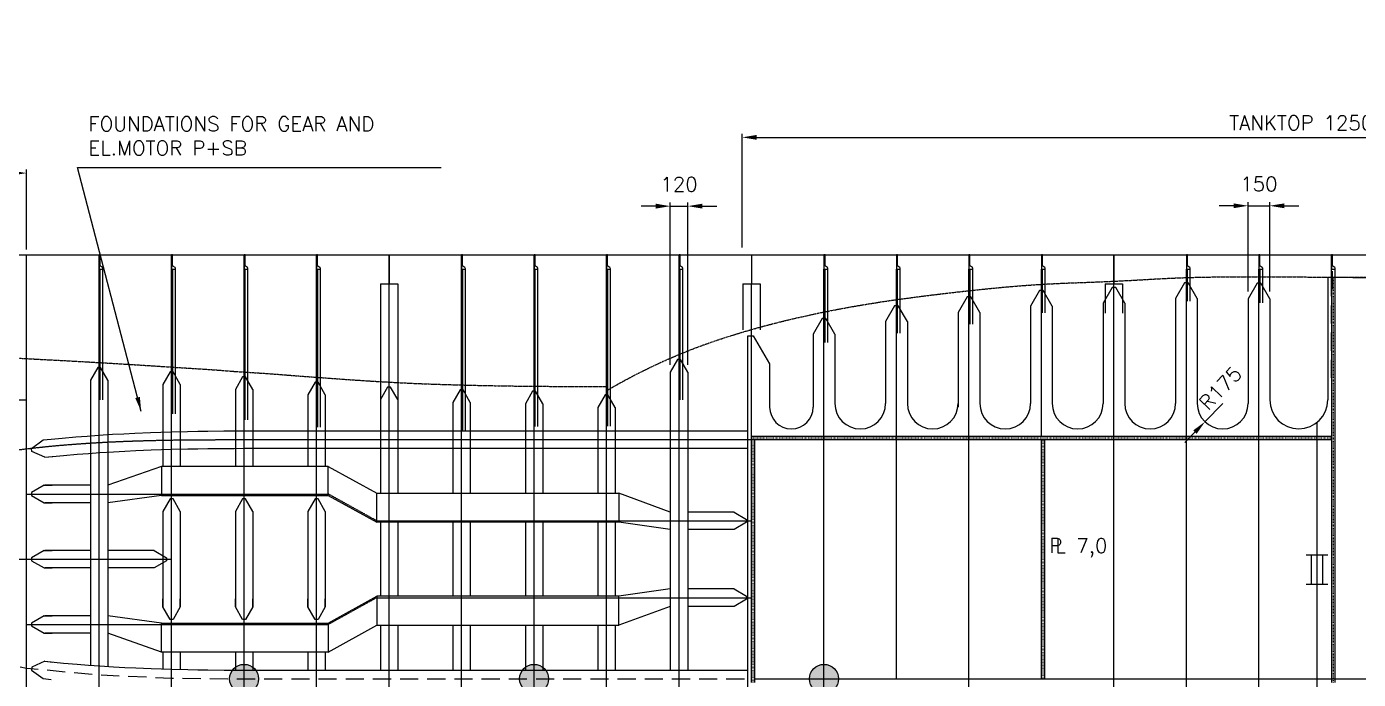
# Model space of a CAD drawing. Extents: x 53504 to 151281, y 25397 to 132894.
# Drawn here: x 94889 to 104075, y 109276 to 113778 of the extents above; entities that cross this region are included whole.
import ezdxf

# ---------------------------------------------------------------- set-up
doc = ezdxf.new("R2010")
doc.units = 0
doc.header["$LTSCALE"] = 250
for name, pattern in [('DASHED', [0.75, 0.5, -0.25]), ('JERNB', [2, 1, -1]), ('PHANTOM', [2.1, 1.25, -0.2, 0.125, -0.2, 0.125, -0.2])]:
    doc.linetypes.add(name, pattern=pattern)
doc.layers.get('0').update_dxf_attribs({"linetype": 'CONTINUOUS'})
doc.layers.get('DEFPOINTS').update_dxf_attribs({"linetype": 'CONTINUOUS'})
for name, color, linetype in [('S0CO1', 1, 'CONTINUOUS'), ('S0CO2', 2, 'CONTINUOUS'), ('S0CO5', 4, 'CONTINUOUS'), ('S0DA1', 1, 'DASHED'), ('S0DA2', 2, 'DASHED'), ('S0DA3', 3, 'DASHED'), ('S0PH1', 1, 'PHANTOM'), ('S0TX2', 2, 'CONTINUOUS')]:
    doc.layers.add(name, color=color, linetype=linetype)
doc.styles.add('ROMANS', font='romans', dxfattribs={"height": 100})
doc.dimstyles.get("Standard").update_dxf_attribs({"dimscale": 50, "dimtxt": 2, "dimasz": 2, "dimexe": 0.5, "dimexo": 1, "dimgap": 1, "dimtad": 1, "dimdsep": 46, "dimtxsty": 'ROMANS', "dimcen": 1.5, "dimclrd": 1, "dimclre": 1, "dimclrt": 2, "dimazin": 2, "dimtfac": 1, "dimtmove": 2, "dimatfit": 3, "dimfxl": 1, "dimtvp": 100, "dimtolj": 1, "dimarcsym": 0})

# ---------------------------------------------------------------- blocks, each defined once
blk = doc.blocks.new('PILL-O')
at = {"layer": 'S0TX2'}
h = blk.add_hatch(color=256, dxfattribs=at)
h.paths.add_polyline_path([(0.7, -0.7), (0, -1.5), (0, -100, 0.198881), (70.7, -70.7)])
h.paths.add_polyline_path([(0, -1.5), (-70, -71.4, 0.196266), (0, -100)])
h.paths.add_polyline_path([(0, -1.5), (0, 0), (-70.7, 70.7, 0.198912), (-100, 0, 0.201592), (-70, -71.4)])
h.paths.add_polyline_path([(0, 100, 0.198881), (-70.7, 70.7), (0, 0)])
h.paths.add_polyline_path([(71.4, 70, 0.201624), (0, 100), (0, 0), (0.7, -0.7)])
h.paths.add_polyline_path([(71.4, 70), (0.7, -0.7), (70.7, -70.7, 0.198912), (100, 0, 0.196235)])
at = {"layer": 'S0CO2'}
blk.add_circle((0, 0), 100, dxfattribs=at)
blk = doc.blocks.new('snip')
at = {"color": 0, "linetype": 'ByBlock'}
for p, q in [((-75, -150.9), (-75, -220.7)), ((75, -150.9), (75, -220.7))]:
    blk.add_line(p, q, dxfattribs=at)
blk.add_lwpolyline([(75, -150.9), (12.5, -42.7), (-12.5, -42.7), (-75, -150.9)], dxfattribs=at)
blk = doc.blocks.new('HP100x7')
at = {"color": 0}
blk.add_lwpolyline([(0, 0), (0, -100), (20.5, -100, 0.767327), (23.5, -88.8), (9.5, -79.3, -0.267949), (7, -74.9), (7, 0)], format="xyb", close=True, dxfattribs=at)
blk = doc.blocks.new('PLDIM2')
at = {"layer": 'S0TX2', "style": 'ROMANS'}
for s, p in [('P', (-19.2, 0.3)), ('L', (22.8, 0.3))]:
    blk.add_text(s, height=100, dxfattribs=at).set_placement(p)
blk.add_attdef('XX.X', (168.5, -1.5), '', height=100, dxfattribs=at)
blk = doc.blocks.new('*D118')
at = {"layer": 'DEFPOINTS', "color": 0, "transparency": 16777216}
for p in [(108020.3, 113014.3), (99824.5, 112204.6), (108020.3, 112240.1)]:
    blk.add_point(p, dxfattribs=at)
at = {"layer": 'S0TX2', "color": 1, "lineweight": -2, "transparency": 16777216}
for p, q in [((99824.5, 112254.6), (99824.5, 113039.3)), ((99924.5, 113014.3), (107920.3, 113014.3)), ((108020.3, 112290.1), (108020.3, 113039.3))]:
    blk.add_line(p, q, dxfattribs=at)
at = {"layer": 'S0TX2', "color": 1, "transparency": 16777216}
for points in [[(99924.5, 113031), (99924.5, 112997.6), (99824.5, 113014.3)], [(107920.3, 113031), (107920.3, 112997.6), (108020.3, 113014.3)]]:
    blk.add_solid(points, dxfattribs=at)
at = {"layer": 'S0TX2', "color": 2, "transparency": 16777216, "insert": (103922.4, 113114.3), "char_height": 100, "attachment_point": 5, "style": 'ROMANS'}
blk.add_mtext('\\A1;TANKTOP 1250 AB.BL.', dxfattribs=at)
blk = doc.blocks.new('*D114')
at = {"layer": 'DEFPOINTS', "color": 0, "transparency": 16777216}
for p in [(103463.6, 112542.4), (103313.6, 111901.2), (103463.6, 111901.2)]:
    blk.add_point(p, dxfattribs=at)
at = {"layer": 'S0CO1', "color": 1, "lineweight": -2, "transparency": 16777216}
for p, q in [((103213.6, 112542.4), (103113.6, 112542.4)), ((103313.6, 111951.2), (103313.6, 112567.4)), ((103313.6, 112542.4), (103463.6, 112542.4)), ((103463.6, 111951.2), (103463.6, 112567.4)), ((103563.6, 112542.4), (103663.6, 112542.4))]:
    blk.add_line(p, q, dxfattribs=at)
at = {"layer": 'S0CO1', "color": 1, "transparency": 16777216}
for points in [[(103213.6, 112559), (103213.6, 112525.7), (103313.6, 112542.4)], [(103563.6, 112559), (103563.6, 112525.7), (103463.6, 112542.4)]]:
    blk.add_solid(points, dxfattribs=at)
at = {"layer": 'S0CO1', "color": 2, "transparency": 16777216, "insert": (103388.6, 112692.4), "char_height": 100, "attachment_point": 5, "style": 'ROMANS'}
blk.add_mtext('\\A1;150', dxfattribs=at)
blk = doc.blocks.new('*D115')
at = {"layer": 'DEFPOINTS', "color": 0, "transparency": 16777216}
for p in [(103138.6, 111178.6), (103016.7, 111052.9)]:
    blk.add_point(p, dxfattribs=at)
at = {"layer": 'S0CO1', "color": 1, "lineweight": -2, "transparency": 16777216}
for p, q in [((103138.6, 111178.6), (103016.7, 111052.9)), ((102947.1, 110981.2), (102877.5, 110909.4))]:
    blk.add_line(p, q, dxfattribs=at)
at = {"layer": 'S0CO1', "color": 1, "transparency": 16777216}
blk.add_solid([(102935.1, 110992.8), (102959.1, 110969.6), (103016.7, 111052.9)], dxfattribs=at)
at = {"layer": 'S0CO1', "color": 2, "transparency": 16777216, "insert": (103122.9, 111284.8), "char_height": 100, "attachment_point": 5, "rotation": 45.87099, "style": 'ROMANS'}
blk.add_mtext('\\A1;R175', dxfattribs=at)
blk = doc.blocks.new('*D116')
at = {"layer": 'DEFPOINTS', "color": 0, "transparency": 16777216}
for p in [(99448.6, 112539.9), (99328.6, 111395.6), (99448.6, 111395.6)]:
    blk.add_point(p, dxfattribs=at)
at = {"layer": 'S0CO1', "color": 1, "lineweight": -2, "transparency": 16777216}
for p, q in [((99228.6, 112539.9), (99128.6, 112539.9)), ((99328.6, 111445.6), (99328.6, 112564.9)), ((99328.6, 112539.9), (99448.6, 112539.9)), ((99448.6, 111445.6), (99448.6, 112564.9)), ((99548.6, 112539.9), (99648.6, 112539.9))]:
    blk.add_line(p, q, dxfattribs=at)
at = {"layer": 'S0CO1', "color": 1, "transparency": 16777216}
for points in [[(99228.6, 112556.6), (99228.6, 112523.2), (99328.6, 112539.9)], [(99548.6, 112556.6), (99548.6, 112523.2), (99448.6, 112539.9)]]:
    blk.add_solid(points, dxfattribs=at)
at = {"layer": 'S0CO1', "color": 2, "transparency": 16777216, "insert": (99388.6, 112689.9), "char_height": 100, "attachment_point": 5, "style": 'ROMANS'}
blk.add_mtext('\\A1;120', dxfattribs=at)
blk = doc.blocks.new('*D113')
at = {"layer": 'DEFPOINTS', "color": 0, "transparency": 16777216}
for p in [(94888.6, 112767.9), (89888.6, 112278.3), (94888.6, 112191.4)]:
    blk.add_point(p, dxfattribs=at)
at = {"layer": 'S0CO1', "color": 1, "lineweight": -2, "transparency": 16777216}
for p, q in [((89888.6, 112328.3), (89888.6, 112792.9)), ((89988.6, 112767.9), (94788.6, 112767.9)), ((94888.6, 112241.4), (94888.6, 112792.9))]:
    blk.add_line(p, q, dxfattribs=at)
at = {"layer": 'S0CO1', "color": 1, "transparency": 16777216}
for points in [[(89988.6, 112784.6), (89988.6, 112751.3), (89888.6, 112767.9)], [(94788.6, 112784.6), (94788.6, 112751.3), (94888.6, 112767.9)]]:
    blk.add_solid(points, dxfattribs=at)
at = {"layer": 'S0CO1', "color": 2, "transparency": 16777216, "insert": (92388.6, 112960.8), "char_height": 100, "attachment_point": 5, "style": 'ROMANS'}
blk.add_mtext('\\A1;STRUCTURE AND DIMENSIONS AFT - #8:\\PSEE DRAWING - AFTBODY', dxfattribs=at)
blk = doc.blocks.new('ST10073')
at = {"layer": 'S0CO2'}
for p, q in [((1.49, 4), (-1.49, 4)), ((-0.79, 4), (-0.79, 0)), ((0.79, 4), (0.79, 0)), ((-1.49, 0), (1.49, 0))]:
    blk.add_line(p, q, dxfattribs=at)

msp = doc.modelspace()

# ---------------------------------------------------------------- linework, layer by layer
at = {"layer": 'S0CO1', "color": 0}
for p, q in [((95388.569, 111204.555), (95388.569, 112104.555)), ((95414.918, 111204.555), (95414.918, 112104.555)), ((95888.569, 111107.698), (95888.569, 112104.555)), ((95914.918, 111107.698), (95914.918, 112104.555)), ((96388.569, 111065.815), (96388.569, 112104.555)), ((96414.918, 111065.815), (96414.918, 112104.555)), ((96888.569, 111016.078), (96888.569, 112104.555)), ((96914.918, 111016.078), (96914.918, 112104.555)), ((97888.569, 110985.552), (97888.569, 112104.555)), ((97914.918, 110985.552), (97914.918, 112104.555)), ((98388.569, 111019.323), (98388.569, 112104.555)), ((98414.918, 111019.323), (98414.918, 112104.555)), ((98888.569, 111022.644), (98888.569, 112104.555)), ((98914.918, 111022.644), (98914.918, 112104.555)), ((99388.569, 111204.555), (99388.569, 112104.555)), ((99414.918, 111204.555), (99414.918, 112104.555)), ((100388.569, 111600.38), (100388.569, 112104.555)), ((100414.918, 111600.38), (100414.918, 112104.555)), ((100888.569, 111664.86), (100888.569, 112104.555)), ((100914.918, 111664.86), (100914.918, 112104.555)), ((101388.569, 111725.947), (101388.569, 112104.555)), ((101414.918, 111725.947), (101414.918, 112104.555)), ((101888.569, 111804.003), (101888.569, 112104.555)), ((101914.918, 111804.003), (101914.918, 112104.555)), ((102888.569, 111885.035), (102888.569, 112104.555)), ((102914.918, 111885.035), (102914.918, 112104.555)), ((103388.569, 111873.572), (103388.569, 112104.555)), ((103414.918, 111873.572), (103414.918, 112104.555)), ((103888.569, 111967.184), (103888.569, 112104.555)), ((103914.918, 111967.184), (103914.918, 112104.555)), ((97328.569, 112004.555), (97328.569, 111140.083)), ((97448.569, 112004.555), (97448.569, 111140.083)), ((99828.569, 112004.555), (99828.569, 111686.704)), ((99948.569, 112004.555), (99948.569, 111686.704)), ((102328.569, 112004.555), (102328.569, 111800.797)), ((102448.569, 112004.555), (102448.569, 111800.797)), ((103863.569, 112050.243), (103863.569, 111203.555)), ((103888.569, 112050.024), (103888.569, 109255.555)), ((103912.569, 112049.873), (103912.569, 109255.555)), ((102313.569, 111801.62), (102313.569, 111178.555)), ((102463.569, 111801.62), (102463.569, 111178.555)), ((102813.569, 111832.468), (102813.569, 111178.555)), ((102963.569, 111832.468), (102963.569, 111178.555)), ((103313.569, 111831.404), (103313.569, 111178.555)), ((103463.569, 111831.404), (103463.569, 111203.555)), ((100813.569, 111743.607), (100813.569, 111178.555)), ((100963.569, 111736.203), (100963.569, 111178.555)), ((101313.569, 111736.203), (101313.569, 111153.555)), ((101463.569, 111736.203), (101463.569, 111178.555)), ((101813.569, 111780.036), (101813.569, 111178.555)), ((101963.569, 111780.036), (101963.569, 111178.555)), ((100463.569, 111657.254), (100463.569, 111178.555)), ((100313.569, 111587.472), (100313.569, 111153.555)), ((99863.569, 109204.555), (99863.569, 111468.414)), ((99328.569, 111339.785), (99328.569, 109339.555)), ((99448.569, 111339.785), (99448.569, 109339.555)), ((95328.569, 111284.602), (95328.569, 109373.33)), ((95448.569, 111284.602), (95448.569, 109365.337)), ((95828.569, 111253.612), (95828.569, 110744.555)), ((95948.569, 111253.612), (95948.569, 110744.555)), ((96328.57, 111219.458), (96328.57, 110744.555)), ((96448.57, 111219.458), (96448.57, 110744.555)), ((96828.57, 111183.057), (96828.57, 110744.555)), ((96948.57, 111183.057), (96948.57, 110744.555)), ((97328.569, 111149.784), (97328.569, 110559.555)), ((97448.569, 111149.784), (97448.569, 110559.555)), ((97828.569, 111130.082), (97828.569, 110559.555)), ((97948.569, 111130.082), (97948.569, 110559.555)), ((98328.569, 111121.298), (98328.569, 110559.555)), ((98448.569, 111121.298), (98448.569, 110559.555)), ((98828.397, 111096.425), (98828.397, 110559.555)), ((98948.397, 111096.425), (98948.397, 110559.555)), ((101138.569, 111003.555), (101138.569, 111003.555)), ((101638.569, 111003.555), (101638.569, 111003.555)), ((102138.569, 111003.555), (102138.569, 111003.555)), ((102638.569, 111003.555), (102638.569, 111003.555)), ((103138.569, 111003.555), (103138.569, 111003.555)), ((103663.569, 111003.555), (103663.569, 111003.555)), ((103663.569, 111003.555), (103663.569, 111003.555)), ((103788.569, 111047.43), (103788.569, 109104.555)), ((99888.569, 110953.555), (103888.569, 110953.555)), ((99888.569, 109255.555), (99888.569, 110929.555)), ((99888.569, 110929.555), (103888.569, 110929.555)), ((99912.569, 109255.555), (99912.569, 110929.555)), ((101888.569, 109279.555), (101888.569, 110929.555)), ((101912.569, 109279.555), (101912.569, 110929.555)), ((95818.569, 110744.555), (95448.569, 110614.555)), ((95328.569, 110614.555), (95013.504, 110614.555)), ((95818.569, 110544.555), (95448.569, 110494.555)), ((99328.569, 110429.555), (98973.569, 110559.555)), ((95328.569, 110494.555), (95013.504, 110494.555)), ((95828.569, 110433.822), (95828.569, 109775.287)), ((95948.569, 110433.822), (95948.569, 109775.287)), ((96328.569, 110433.822), (96328.569, 109775.287)), ((96448.569, 110433.822), (96448.569, 109775.287)), ((96828.569, 110433.822), (96828.569, 109775.287)), ((96948.569, 110433.822), (96948.569, 109775.287)), ((99712.011, 110429.555), (99448.569, 110429.555)), ((97328.569, 110359.555), (97328.569, 109849.555)), ((97448.569, 110359.555), (97448.569, 109849.555)), ((97828.569, 110359.555), (97828.569, 109849.555)), ((97948.569, 110359.555), (97948.569, 109849.555)), ((98328.569, 110359.555), (98328.569, 109849.555)), ((98448.569, 110359.555), (98448.569, 109849.555)), ((98828.397, 110359.555), (98828.397, 109849.555)), ((98948.397, 110359.555), (98948.397, 109849.555)), ((99328.569, 110309.555), (98973.569, 110359.555)), ((99712.011, 110309.555), (99448.569, 110309.555)), ((95328.569, 110164.555), (95013.504, 110164.555)), ((95767.837, 110164.555), (95448.569, 110164.555)), ((95328.569, 110044.555), (95013.504, 110044.555)), ((95767.837, 110044.555), (95448.569, 110044.555)), ((99328.569, 109899.555), (98973.569, 109849.555)), ((99712.011, 109899.555), (99448.569, 109899.555)), ((99328.569, 109779.555), (98973.569, 109649.555)), ((99712.011, 109779.555), (99448.569, 109779.555)), ((95328.569, 109714.555), (95013.504, 109714.555)), ((95818.569, 109664.555), (95448.569, 109714.555)), ((95328.569, 109594.555), (95013.504, 109594.555)), ((95818.569, 109464.555), (95448.569, 109594.555)), ((97328.569, 109649.555), (97328.569, 109339.555)), ((97448.569, 109649.555), (97448.569, 109339.555)), ((97828.569, 109649.555), (97828.569, 109339.555)), ((97948.569, 109649.555), (97948.569, 109339.555)), ((98328.569, 109649.555), (98328.569, 109339.555)), ((98448.569, 109649.555), (98448.569, 109339.555)), ((98828.397, 109649.555), (98828.397, 109339.555)), ((98948.397, 109649.555), (98948.397, 109339.555)), ((95828.569, 109464.555), (95828.569, 109347.716)), ((95948.569, 109464.555), (95948.569, 109344.459)), ((96328.57, 109464.555), (96328.57, 109339.65)), ((96448.57, 109464.555), (96448.57, 109339.555)), ((96828.57, 109464.555), (96828.57, 109339.555)), ((96948.57, 109464.555), (96948.57, 109339.555)), ((99912.569, 109279.555), (108900.569, 109279.555))]:
    msp.add_line(p, q, dxfattribs=at)
at = {"layer": 'S0CO1', "color": 0, "linetype": 'JERNB', "ltscale": 0.02}
for p, q in [((103900.569, 112049.952), (103900.569, 109255.555)), ((99888.569, 110941.555), (103888.569, 110941.555)), ((99900.569, 109255.555), (99900.569, 110929.555)), ((101900.569, 109279.555), (101900.569, 110929.555))]:
    msp.add_line(p, q, dxfattribs=at)
at = {"layer": 'S0CO1', "color": 0}
msp.add_lwpolyline([(99863.569, 111468.414), (99863.569, 111646.449), (99901.069, 111646.449), (100013.569, 111451.593), (100013.569, 111153.555)], dxfattribs=at)
at = {"layer": 'S0CO1', "color": 0, "flags": 128}
for points in [[(95058.027, 110932.968), (95132.935, 110940.368), (95227.273, 110948.402), (95306.074, 110954.495), (95384.597, 110960.008), (95481.756, 110966.081), (95558.904, 110970.33), (95635.76, 110974.06), (95742.639, 110978.493), (95814.935, 110981.037), (95886.946, 110983.205), (95998.834, 110985.892), (96068.502, 110987.158), (96137.866, 110988.111), (96249.922, 110989.114), (96319.402, 110989.444), (96388.522, 110989.555), (96497.935, 110989.555), (96568.585, 110989.555), (96638.893, 110989.555), (96764.051, 110989.555), (96888.569, 110989.555), (97013.942, 110989.555), (97138.707, 110989.555), (97388.569, 110989.555), (97638.448, 110989.555), (97763.718, 110989.555), (97888.569, 110989.555), (98013.652, 110989.555), (98138.341, 110989.555), (98263.654, 110989.555), (98388.569, 110989.555), (98513.673, 110989.555), (98638.354, 110989.555), (98763.66, 110989.555), (98888.569, 110989.555), (99013.755, 110989.555), (99138.52, 110989.555), (99388.569, 110989.555), (99513.878, 110989.555), (99638.636, 110989.555), (99863.569, 110989.555)], [(95013.193, 110808.592), (95143.638, 110820.845), (95236.99, 110828.795), (95314.902, 110834.82), (95392.542, 110840.27), (95488.799, 110846.287), (95565.112, 110850.49), (95641.155, 110854.18), (95747.235, 110858.58), (95818.851, 110861.1), (95890.193, 110863.248), (96001.365, 110865.918), (96070.417, 110867.173), (96139.227, 110868.118), (96250.744, 110869.116), (96319.783, 110869.445), (96388.617, 110869.555), (96497.935, 110869.555), (96568.585, 110869.555), (96638.893, 110869.555), (96764.051, 110869.555), (96888.569, 110869.555), (97013.942, 110869.555), (97138.707, 110869.555), (97388.569, 110869.555), (97638.448, 110869.555), (97763.718, 110869.555), (97888.569, 110869.555), (98013.652, 110869.555), (98138.341, 110869.555), (98263.654, 110869.555), (98388.569, 110869.555), (98513.673, 110869.555), (98638.354, 110869.555), (98763.66, 110869.555), (98888.569, 110869.555), (99013.755, 110869.555), (99138.52, 110869.555), (99388.569, 110869.555), (99513.878, 110869.555), (99638.636, 110869.555), (99863.569, 110869.555)], [(95013.193, 109400.517), (95143.638, 109388.264), (95236.99, 109380.314), (95314.902, 109374.29), (95392.542, 109368.839), (95488.799, 109362.822), (95565.112, 109358.619), (95641.155, 109354.929), (95747.235, 109350.529), (95818.851, 109348.009), (95890.193, 109345.861), (96001.365, 109343.191), (96070.417, 109341.936), (96139.227, 109340.991), (96250.744, 109339.993), (96319.783, 109339.664), (96388.617, 109339.555), (96497.935, 109339.555), (96568.585, 109339.555), (96638.893, 109339.555), (96764.051, 109339.555), (96888.569, 109339.555), (97013.942, 109339.555), (97138.707, 109339.555), (97388.569, 109339.555), (97638.448, 109339.555), (97763.718, 109339.555), (97888.569, 109339.555), (98013.652, 109339.555), (98138.341, 109339.555), (98263.654, 109339.555), (98388.569, 109339.555), (98513.673, 109339.555), (98638.354, 109339.555), (98763.66, 109339.555), (98888.569, 109339.555), (99013.755, 109339.555), (99138.52, 109339.555), (99388.569, 109339.555), (99513.878, 109339.555), (99638.636, 109339.555), (99863.569, 109339.555)]]:
    msp.add_lwpolyline(points, dxfattribs=at)
at = {"layer": 'S0CO1', "color": 0}
for centre, radius, start, end in [((100163.569, 111153.555), 150, 180, 270), ((100163.569, 111153.555), 150, 270, 0), ((100638.569, 111178.555), 175, 180, 270), ((100638.569, 111178.555), 175, 270, 0), ((101138.569, 111178.555), 175, 180, 270), ((101138.569, 111178.555), 175, 270, 0), ((101638.569, 111178.555), 175, 180, 270), ((101638.569, 111178.555), 175, 270, 0), ((102138.569, 111178.555), 175, 180, 270), ((102138.569, 111178.555), 175, 270, 0), ((102638.569, 111178.555), 175, 180, 270), ((102638.569, 111178.555), 175, 270, 0), ((103138.569, 111178.555), 175, 180, 270), ((103138.569, 111178.555), 175, 270, 0), ((103663.569, 111203.555), 200, 180, 270), ((103663.569, 111203.555), 200, 270, 0)]:
    msp.add_arc(centre, radius, start, end, dxfattribs=at)
at = {"layer": 'S0CO2', "color": 0}
for p, q in [((96968.569, 110744.555), (97303.569, 110559.555)), ((96968.569, 110544.555), (97303.569, 110359.555)), ((96968.569, 109664.555), (97303.569, 109849.555)), ((96968.569, 109464.555), (97303.569, 109649.555))]:
    msp.add_line(p, q, dxfattribs=at)
at = {"layer": 'S0CO2', "color": 0, "flags": 128}
msp.add_lwpolyline([(103863.569, 112050.024, -0.00425151), (104138.595, 112046.871, -0.00201), (104388.569, 112040.968, -0.001826), (104638.607, 112033.14, -0.00268258), (104912.516, 112022.097, -0.00268258)], format="xyb", dxfattribs=at)
at = {"layer": 'S0CO2', "color": 0}
for points in [[(95818.569, 110544.555), (96968.569, 110544.555), (96968.569, 110744.555), (95818.569, 110744.555)], [(97303.569, 110559.555), (98973.569, 110559.555), (98973.569, 110359.555), (97303.569, 110359.555)], [(97303.569, 109649.555), (98973.569, 109649.555), (98973.569, 109849.555), (97303.569, 109849.555)], [(95818.569, 109664.555), (96968.569, 109664.555), (96968.569, 109464.555), (95818.569, 109464.555)]]:
    msp.add_lwpolyline(points, close=True, dxfattribs=at)
at = {"layer": 'S0CO5', "color": 0}
for p, q in [((89888.569, 112204.555), (108020.329, 112204.555)), ((94888.569, 102604.555), (94888.569, 112204.555)), ((97388.569, 112204.555), (97388.569, 112004.555)), ((99888.569, 112204.555), (99888.569, 112004.555)), ((102388.569, 112204.555), (102388.569, 112004.555)), ((97328.569, 112004.555), (97448.569, 112004.555)), ((99828.569, 112004.555), (99948.569, 112004.555)), ((102328.569, 112004.555), (102448.569, 112004.555)), ((91888.569, 111204.555), (94888.569, 111204.555))]:
    msp.add_line(p, q, dxfattribs=at)
at = {"layer": 'S0DA1', "color": 0}
for p, q in [((95388.569, 111355.435), (95388.569, 112204.555)), ((95888.569, 111355.435), (95888.569, 112204.555)), ((96388.569, 111355.435), (96388.569, 112204.555)), ((96888.569, 111355.435), (96888.569, 112204.555)), ((97888.569, 111355.435), (97888.569, 112204.555)), ((98388.569, 111355.435), (98388.569, 112204.555)), ((98888.569, 111355.435), (98888.569, 112204.555)), ((99388.569, 111355.435), (99388.569, 112204.555)), ((103888.569, 111355.435), (103888.569, 112204.555)), ((103896.569, 111967.184), (103896.569, 112104.555))]:
    msp.add_line(p, q, dxfattribs=at)
at = {"layer": 'S0DA1', "color": 0, "ltscale": 0.02}
for p, q in [((95396.569, 111204.555), (95396.569, 112104.555)), ((95896.569, 111107.698), (95896.569, 112104.555)), ((96396.569, 111065.815), (96396.569, 112104.555)), ((96896.569, 111016.078), (96896.569, 112104.555)), ((97896.569, 110985.552), (97896.569, 112104.555)), ((98396.569, 111019.323), (98396.569, 112104.555)), ((98896.569, 111022.644), (98896.569, 112104.555)), ((99396.569, 111204.555), (99396.569, 112104.555)), ((100396.569, 111600.38), (100396.569, 112104.555)), ((100896.569, 111664.86), (100896.569, 112104.555)), ((101396.569, 111725.947), (101396.569, 112104.555)), ((101896.569, 111804.003), (101896.569, 112104.555)), ((102896.569, 111885.035), (102896.569, 112104.555)), ((103396.569, 111873.572), (103396.569, 112104.555))]:
    msp.add_line(p, q, dxfattribs=at)
at = {"layer": 'S0DA2', "color": 0, "ltscale": 0.02}
for p, q in [((97388.569, 107404.555), (97388.569, 112204.555)), ((102388.569, 107504.555), (102388.569, 112204.555)), ((99888.569, 110929.555), (99888.569, 112004.555)), ((101888.569, 110953.555), (101888.569, 112000.735)), ((102888.569, 107404.555), (102888.569, 112047.287)), ((103388.569, 107404.555), (103388.569, 112052.102)), ((100888.569, 109279.555), (100888.569, 111894.973)), ((101388.569, 107404.555), (101388.569, 111956.901)), ((100388.569, 107404.555), (100388.569, 111809.751)), ((95388.569, 107404.555), (95388.569, 111461.16)), ((95888.569, 107404.555), (95888.569, 111430.17)), ((99388.569, 107404.555), (99388.569, 111516.802)), ((96388.569, 107404.555), (96388.569, 111396.016)), ((96888.569, 107404.555), (96888.569, 111359.615)), ((97888.569, 107404.555), (97888.569, 111306.64)), ((98388.569, 107404.555), (98388.569, 111297.856)), ((98888.569, 107404.555), (98888.569, 111295.724)), ((94888.569, 110104.555), (95888.569, 110104.555))]:
    msp.add_line(p, q, dxfattribs=at)
at = {"layer": 'S0DA3', "color": 0, "ltscale": 0.02}
for p, q in [((94888.569, 110554.555), (96968.569, 110554.555)), ((97303.569, 110369.555), (96968.569, 110554.555)), ((97303.569, 110369.555), (99888.569, 110369.555)), ((91888.569, 110104.555), (94888.569, 110104.555)), ((97303.569, 109839.555), (96968.569, 109654.555)), ((97303.569, 109839.555), (99888.569, 109839.555)), ((94888.569, 109654.555), (96968.569, 109654.555))]:
    msp.add_line(p, q, dxfattribs=at)
at = {"layer": 'S0DA3', "color": 0, "ltscale": 0.02, "flags": 128}
msp.add_lwpolyline([(92138.57, 110104.555), (92222.516, 110140.443), (92305.561, 110175.095), (92388.57, 110208.893), (92473.42, 110242.587), (92556.045, 110274.573), (92638.606, 110305.732), (92724.297, 110337.231), (92806.476, 110366.643), (92888.57, 110395.252), (92975.147, 110424.585), (93056.414, 110451.353), (93137.571, 110477.352), (93138.62, 110477.684), (93225.467, 110504.707), (93307.082, 110529.341), (93388.57, 110553.208), (93476.842, 110578.234), (93557.368, 110600.342), (93637.745, 110621.725), (93726.703, 110644.608), (93807.718, 110664.715), (93888.57, 110684.09), (93977.548, 110704.608), (94057.841, 110722.421), (94137.95, 110739.532), (94228.904, 110758.186), (94308.838, 110773.898), (94388.57, 110788.935), (94475.125, 110804.502), (94556.652, 110818.422), (94637.969, 110831.593), (94713.063, 110843.015), (94787.524, 110853.527), (94838.124, 110860.211), (94888.57, 110866.504), (94962.061, 110875.002), (95035.641, 110882.705), (95087.018, 110887.607), (95138.225, 110892.104), (95224.423, 110898.941), (95306.637, 110904.704), (95388.57, 110909.714), (95478.823, 110914.429), (95558.8, 110917.939), (95638.692, 110920.81), (95749.566, 110923.978), (95819.204, 110925.557), (95888.57, 110926.817), (96012.972, 110928.396), (96075.894, 110928.891), (96138.62, 110929.18), (96263.88, 110929.461), (96388.57, 110929.555), (96513.919, 110929.555), (96638.68, 110929.555), (96888.569, 110929.555), (97139.096, 110929.555), (97388.569, 110929.555), (97638.589, 110929.555), (97888.569, 110929.555), (98138.607, 110929.555), (98388.569, 110929.555), (98638.534, 110929.555), (98763.797, 110929.555), (98888.569, 110929.555), (99138.677, 110929.555), (99263.938, 110929.555), (99388.569, 110929.555), (99526.916, 110929.555), (99589.666, 110929.555), (99627.697, 110929.555), (99665.627, 110929.555), (99721.382, 110929.555), (99777.013, 110929.555), (99888.569, 110929.555)], dxfattribs=at)
at = {"layer": 'S0DA3', "color": 0, "flags": 128}
msp.add_lwpolyline([(92138.569, 110104.555), (92388.569, 110002.845), (92888.569, 109820.704), (93388.569, 109665.694), (93888.569, 109536.635), (94388.569, 109432.565), (94888.569, 109354.275), (95388.569, 109306.985), (95888.569, 109284.845), (96388.569, 109279.555), (96888.569, 109279.555), (97388.569, 109279.555), (97888.569, 109279.555), (98388.569, 109279.555), (98888.569, 109279.555), (99388.569, 109279.555), (99888.569, 109279.555)], dxfattribs=at)
at = {"layer": 'S0PH1', "color": 0, "ltscale": 0.02, "flags": 128}
for points in [[(98887.706, 111266.956, -0.016696), (99142.809, 111404.555, -0.007998), (99264.743, 111462.745, -0.00883), (99388.569, 111516.802, -0.016661), (99636.065, 111610.134, -0.012406), (99888.569, 111688.93, -0.010597), (100137.398, 111754.186, -0.008782), (100388.569, 111809.751, -0.008036), (100637.916, 111856.178, -0.007221), (100888.569, 111894.973), (100923.613, 111899.814), (100958.671, 111904.555, -0.002997), (101173.443, 111932.036, -0.003087), (101388.569, 111956.901, -0.00449), (101638.296, 111981.934, -0.00797), (101888.569, 112000.735, -0.006403), (102138.536, 112012.3, 0.003302), (102388.569, 112022.318, 0.003262), (102638.528, 112035.628, -0.006569), (102888.569, 112047.287, -0.007489), (103138.548, 112051.908, -0.001379), (103388.569, 112052.102), (103638.571, 112051.511, -0.0014328), (103863.569, 112050.243, -0.0014328)], [(103914.918, 112049.79), (108045.593, 112049.79, -0.00199451), (109912.516, 112022.097)]]:
    msp.add_lwpolyline(points, format="xyb", dxfattribs=at)
msp.add_lwpolyline([(89887.572, 111646.878), (90107.674, 111648.984), (90248.414, 111650.094), (90388.57, 111651.012), (90513.818, 111651.657), (90638.569, 111652.098), (90763.82, 111652.225), (90888.57, 111651.926), (91013.828, 111651.163), (91138.582, 111649.909), (91263.831, 111648.124), (91388.57, 111645.794), (91513.839, 111642.906), (91638.597, 111639.491), (91763.839, 111635.585), (91888.57, 111631.289), (92013.837, 111626.608), (92138.588, 111621.615), (92263.842, 111616.375), (92388.57, 111611.03), (92513.84, 111605.539), (92638.584, 111599.978), (92763.834, 111594.226), (92888.57, 111588.275), (93036.667, 111580.946), (93184.755, 111573.458), (93286.663, 111568.291), (93388.57, 111563.103), (93513.834, 111556.68), (93638.564, 111550.282), (93763.835, 111543.898), (93888.57, 111537.688), (94013.838, 111531.601), (94138.568, 111525.669), (94263.839, 111519.742), (94388.57, 111513.721), (94513.84, 111507.555), (94638.581, 111501.27), (94763.841, 111494.867), (94888.57, 111488.398), (95013.848, 111481.789), (95138.588, 111475.117), (95263.838, 111468.24), (95388.569, 111461.16), (95513.872, 111453.793), (95638.659, 111446.191), (95763.87, 111438.298), (95888.57, 111430.17), (95938.377, 111426.859), (95988.185, 111423.603), (96127.488, 111414.807), (96196.936, 111410.094), (96231.877, 111407.419), (96266.662, 111404.555), (96274.824, 111403.856), (96282.987, 111403.165), (96309.417, 111401.103), (96335.765, 111399.314), (96388.57, 111396.016), (96504.5, 111388.422), (96571.709, 111383.652), (96638.7, 111378.635), (96763.9, 111369.055), (96888.57, 111359.615), (97013.767, 111350.426), (97138.635, 111341.725), (97263.76, 111333.62), (97388.57, 111326.343), (97454.747, 111322.822), (97520.72, 111319.576), (97586.873, 111316.603), (97652.817, 111313.949), (97711.866, 111311.824), (97770.715, 111309.936), (97888.57, 111306.64), (98013.815, 111303.665), (98138.596, 111301.197), (98263.812, 111299.243), (98388.57, 111297.856), (98513.825, 111296.962), (98638.569, 111296.506), (98888.569, 111295.724)], dxfattribs=at)

# ---------------------------------------------------------------- block references
at = {"layer": 'S0CO1', "color": 0}
for name, p in [('snip', (102388.569, 112022.318)), ('snip', (102888.569, 112053.165)), ('snip', (103388.569, 112052.101)), ('snip', (101388.569, 111956.901)), ('snip', (101888.569, 112000.734)), ('snip', (100888.569, 111894.522)), ('snip', (100388.569, 111808.17)), ('PILL-O', (96388.569, 109279.555)), ('PILL-O', (98388.569, 109279.555)), ('PILL-O', (100388.569, 109279.555))]:
    msp.add_blockref(name, p, dxfattribs=at)
for name, p, xscale, yscale, zscale in [('snip', (95388.569, 111461.16), 0.8, 0.8, 0.8), ('snip', (99388.569, 111516.343), 0.8, 0.8, 0.8), ('snip', (95888.569, 111430.17), 0.8, 0.8, 0.8), ('snip', (96388.57, 111396.016), 0.8, 0.8, 0.8), ('snip', (96888.57, 111359.615), 0.8, 0.8, 0.8), ('snip', (97388.569, 111326.343), 0.8, 0.8, 0.8), ('snip', (97888.569, 111306.64), 0.8, 0.8, 0.8), ('snip', (98388.569, 111297.856), 0.8, 0.8, 0.8), ('snip', (98888.397, 111272.983), 0.8, 0.8, 0.8), ('snip', (95888.569, 110554.555), 0.8, 0.8, 0.8), ('snip', (96388.569, 110554.555), 0.8, 0.8, 0.8), ('snip', (96888.569, 110554.555), 0.8, 0.8, 0.8), ('ST10073', (103788.569, 109931.954), 50, 50, 50)]:
    msp.add_blockref(name, p, dxfattribs=dict(at, xscale=xscale, yscale=yscale, zscale=zscale))
at = {"layer": 'S0CO1', "color": 0, "yscale": 0.8, "zscale": 0.8}
for p, xscale, rotation in [((94888.526, 110855.236), -0.8, 95.86650562035427), ((94888.569, 110554.555), 0.8, 89.9999999999985), ((99888.569, 110369.555), -0.8, 270.0000000000128), ((94888.569, 110104.555), 0.8, 89.9999999999985), ((95888.569, 110104.555), -0.8, 269.9999999999886), ((99888.569, 109839.555), -0.8, 270.0000000000128), ((95888.569, 109654.555), -0.8, 180), ((96388.569, 109654.555), -0.8, 180), ((96888.569, 109654.555), -0.8, 180), ((94888.569, 109654.555), 0.8, 89.9999999999985), ((94888.526, 109353.873), 0.8, 84.13349437964567)]:
    msp.add_blockref('snip', p, dxfattribs=dict(at, xscale=xscale, rotation=rotation))
at = {"layer": 'S0CO2', "color": 0}
for p in [(95388.569, 112204.555), (95888.569, 112204.555), (96388.569, 112204.555), (96888.569, 112204.555), (97888.569, 112204.555), (98388.569, 112204.555), (98888.569, 112204.555), (99388.569, 112204.555), (100388.569, 112204.555), (100888.569, 112204.555), (101388.569, 112204.555), (101888.569, 112204.555), (102888.569, 112204.555), (103388.569, 112204.555), (103888.569, 112204.555)]:
    msp.add_blockref('HP100x7', p, dxfattribs=at)
at = {"layer": 'S0TX2', "color": 0}
msp.add_blockref('PLDIM2', (101961.255, 110149.347), dxfattribs=at).add_auto_attribs({'XX.X': '7,0'})

# ---------------------------------------------------------------- texts
at = {"layer": 'S0TX2', "color": 0, "insert": (95314.847, 113157.024), "char_height": 100, "width": 2830.13549, "attachment_point": 1, "style": 'ROMANS'}
msp.add_mtext('FOUNDATIONS FOR GEAR AND EL.MOTOR P+SB', dxfattribs=at)

# ---------------------------------------------------------------- dimensions: what is measured, and where the dimension line sits
at = {"layer": 'S0CO1', "color": 0}
dim = msp.add_linear_dim(base=(94888.57, 112767.936), p1=(89888.569, 112278.335), p2=(94888.57, 112191.428), text='STRUCTURE AND DIMENSIONS AFT - #8:\\PSEE DRAWING - AFTBODY', dimstyle='STANDARD', dxfattribs=at)
dim.commit()
dim.dimension.update_dxf_attribs({"geometry": '*D113', "text_midpoint": (92388.569, 112960.793)})
for base, p1, p2, picture, middle in [((99448.569, 112539.908), (99328.569, 111395.61), (99448.569, 111395.61), '*D116', (99388.569, 112689.908)), ((103463.569, 112542.351), (103313.569, 111901.186), (103463.569, 111901.186), '*D114', (103388.569, 112692.351))]:
    dim = msp.add_linear_dim(base=base, p1=p1, p2=p2, dimstyle='STANDARD', dxfattribs=at)
    dim.commit()
    dim.dimension.update_dxf_attribs({"geometry": picture, "text_midpoint": middle})
dim = msp.add_radius_dim(center=(103138.569, 111178.555), mpoint=(103016.721, 111052.944), dimstyle='STANDARD', dxfattribs=at)
dim.commit()
dim.dimension.update_dxf_attribs({"geometry": '*D115', "text_midpoint": (103122.911, 111284.829), "dimtype": 164})
at = {"layer": 'S0TX2', "color": 0}
dim = msp.add_linear_dim(base=(108020.329, 113014.312), p1=(99824.502, 112204.555), p2=(108020.329, 112240.053), text='TANKTOP 1250 AB.BL.', dimstyle='STANDARD', dxfattribs=at)
dim.commit()
dim.dimension.update_dxf_attribs({"geometry": '*D118', "text_midpoint": (103922.415, 113114.312)})

# ---------------------------------------------------------------- leaders
msp.add_leader([(95678.941, 111123.704), (95239.721, 112806.535), (97748.597, 112806.535)], dimstyle='STANDARD', override={"dimgap": 1, "dimtad": 0}, dxfattribs=at)

doc.saveas('drawing.dxf')
